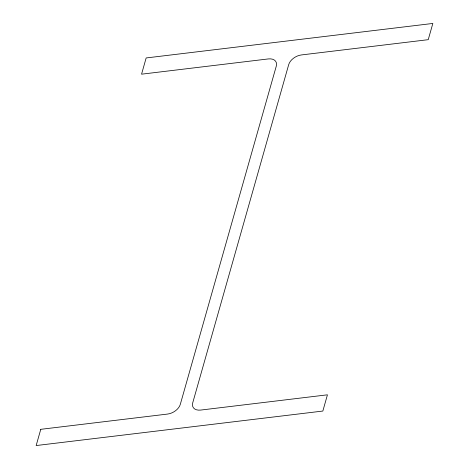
<?xml version="1.0" encoding="UTF-8"?>
<svg xmlns="http://www.w3.org/2000/svg" width="469" height="469" viewBox="0 0 469 469"><rect width="100%" height="100%" fill="white"/><g stroke="black" fill="none" stroke-linecap="round" stroke-linejoin="round"><path stroke-width="0.7" d="M40.768 429.323L36.16 445.55L322.842 411.049L327.444 394.816L200.65 410.076A11.455 7.352 -29.4 0 1 192.706 402.894L288.705 64.616A11.455 7.352 -29.4 0 1 301.438 54.937L428.232 39.677L432.84 23.45L146.158 57.951L141.556 74.184L268.35 58.924A11.455 7.352 -29.4 0 1 276.294 66.106L180.295 404.384A11.455 7.352 -29.4 0 1 167.562 414.063L40.768 429.323"/></g></svg>
